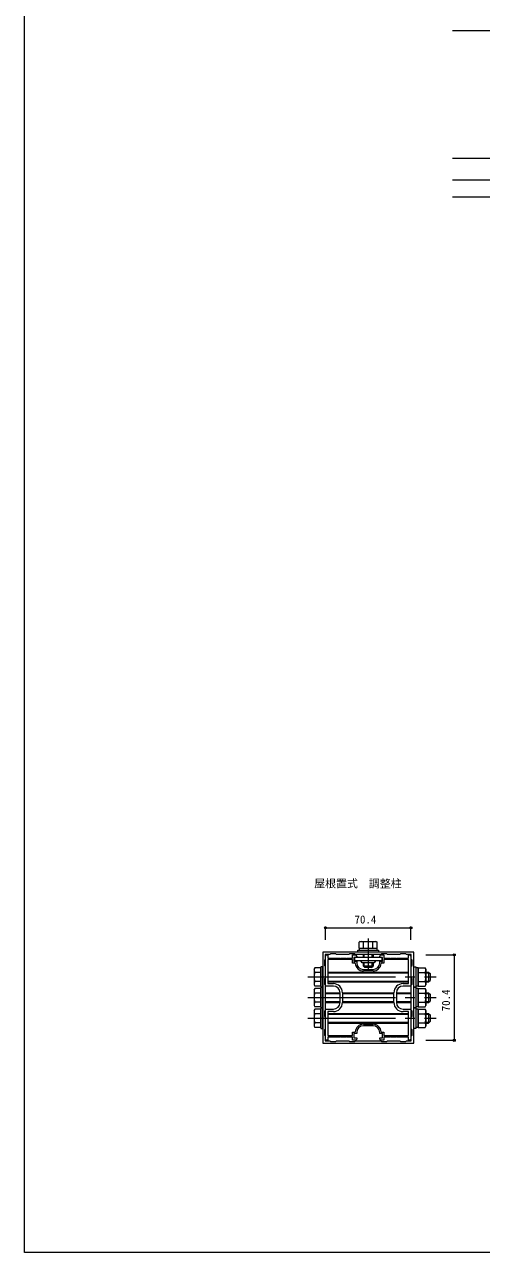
# Model space of a CAD drawing. Units: millimetres, scale not verified. Extents: x -990 to 990, y -1598 to 1604.
# Drawn here: x -990 to -614, y -1598 to -586 of the extents above; entities that cross this region are included whole.
import ezdxf
from ezdxf.enums import TextEntityAlignment as Align

# ---------------------------------------------------------------- set-up
doc = ezdxf.new("R2010")
doc.units = ezdxf.units.MM
doc.header["$LTSCALE"] = 8
doc.linetypes.add('CHAIN2', pattern=[12, 9, -1, 1, -1])
for name, color, linetype, lineweight in [('0-0_0', 7, 'Continuous', 9), ('0-3_YKK_11', 4, 'Continuous', 9), ('0-4_YKK_12', 7, 'Continuous', 9), ('0-5_YKK_13', 6, 'Continuous', 9), ('0-6_YKK_D', 3, 'Continuous', 9), ('0-8_YKK_A1', 7, 'Continuous', 9)]:
    doc.layers.add(name, color=color, linetype=linetype, lineweight=lineweight)
doc.layers.add('0-7_YSS_K', color=7, linetype='Continuous')
doc.styles.add('ＭＳ ゴシック', font='')
doc.styles.get('ＭＳ ゴシック').set_extended_font_data('MS Gothic')

msp = doc.modelspace()

# ---------------------------------------------------------------- linework, layer by layer
at = {"layer": '0-0_0'}
msp.add_lwpolyline([(990, -1597.8), (-990, -1597.8), (-990, 1522.2)], dxfattribs=at)
at = {"layer": '0-3_YKK_11'}
for p, q in [((-713.428, -1341.57), (-714.434, -1342.151)), ((-714.434, -1347.07), (-714.434, -1342.151)), ((-713.428, -1341.57), (-700.428, -1341.57)), ((-710.681, -1347.07), (-710.681, -1342.151)), ((-703.176, -1347.07), (-703.176, -1342.151)), ((-700.428, -1341.57), (-699.423, -1342.151)), ((-699.423, -1347.07), (-699.423, -1342.151)), ((-718.128, -1354.57), (-718.128, -1357.47)), ((-695.728, -1354.57), (-718.128, -1354.57)), ((-714.434, -1347.07), (-699.423, -1347.07)), ((-713.978, -1348.67), (-713.978, -1347.07)), ((-710.928, -1347.07), (-702.928, -1347.07)), ((-710.928, -1354.57), (-710.928, -1352.27)), ((-710.28, -1354.57), (-710.28, -1352.27)), ((-703.576, -1354.57), (-703.576, -1352.27)), ((-702.928, -1352.27), (-702.928, -1354.57)), ((-699.878, -1347.07), (-699.878, -1348.67)), ((-695.728, -1354.57), (-695.728, -1357.47)), ((-751.528, -1364.27), (-750.948, -1363.265)), ((-751.528, -1364.27), (-751.528, -1377.27)), ((-695.728, -1357.47), (-718.128, -1357.47)), ((-701.928, -1358.97), (-711.928, -1358.97)), ((-710.928, -1361.87), (-710.928, -1358.97)), ((-702.928, -1361.87), (-710.928, -1361.87)), ((-709.728, -1363.07), (-710.928, -1361.87)), ((-710.28, -1362.518), (-710.28, -1358.97)), ((-704.128, -1363.07), (-709.728, -1363.07)), ((-704.128, -1363.07), (-702.928, -1361.87)), ((-703.576, -1362.518), (-703.576, -1358.97)), ((-702.928, -1358.97), (-702.928, -1361.87)), ((-667.828, -1363.07), (-665.828, -1363.07)), ((-746.028, -1367.017), (-750.948, -1367.017)), ((-746.028, -1374.523), (-750.948, -1374.523)), ((-743.028, -1374.09), (-742.128, -1374.09)), ((-743.028, -1374.77), (-742.128, -1374.77)), ((-742.428, -1366.77), (-742.128, -1366.77)), ((-742.428, -1367.45), (-742.128, -1367.45)), ((-740.128, -1366.77), (-673.728, -1366.77)), ((-740.128, -1367.45), (-673.728, -1367.45)), ((-740.128, -1374.09), (-673.728, -1374.09)), ((-740.128, -1374.77), (-673.728, -1374.77)), ((-671.728, -1366.77), (-671.428, -1366.77)), ((-671.728, -1367.45), (-671.428, -1367.45)), ((-671.728, -1374.09), (-670.828, -1374.09)), ((-671.728, -1374.77), (-670.828, -1374.77)), ((-665.828, -1367.017), (-659.909, -1367.017)), ((-665.828, -1374.523), (-659.909, -1374.523)), ((-659.328, -1367.45), (-656.548, -1367.45)), ((-659.328, -1374.09), (-656.548, -1374.09)), ((-657.228, -1366.77), (-657.228, -1374.77)), ((-751.528, -1377.27), (-750.948, -1378.276)), ((-751.528, -1381.27), (-750.948, -1380.265)), ((-751.528, -1381.27), (-751.528, -1394.27)), ((-746.028, -1378.276), (-750.948, -1378.276)), ((-746.028, -1384.017), (-750.948, -1384.017)), ((-742.428, -1383.77), (-730.128, -1383.77)), ((-742.428, -1384.45), (-730.128, -1384.45)), ((-728.128, -1383.77), (-685.728, -1383.77)), ((-728.128, -1384.45), (-685.728, -1384.45)), ((-683.728, -1383.77), (-671.428, -1383.77)), ((-683.728, -1384.45), (-671.428, -1384.45)), ((-667.828, -1380.07), (-665.828, -1380.07)), ((-665.828, -1384.017), (-659.909, -1384.017)), ((-659.328, -1384.45), (-656.548, -1384.45)), ((-657.228, -1383.77), (-657.228, -1391.77)), ((-751.528, -1394.27), (-750.948, -1395.276)), ((-746.028, -1391.523), (-750.948, -1391.523)), ((-746.028, -1395.276), (-750.948, -1395.276)), ((-742.428, -1391.09), (-730.128, -1391.09)), ((-742.428, -1391.77), (-730.128, -1391.77)), ((-728.128, -1391.09), (-685.728, -1391.09)), ((-728.128, -1391.77), (-685.728, -1391.77)), ((-683.728, -1391.09), (-671.428, -1391.09)), ((-683.728, -1391.77), (-671.428, -1391.77)), ((-665.828, -1391.523), (-659.909, -1391.523)), ((-659.328, -1391.09), (-656.548, -1391.09)), ((-751.528, -1398.27), (-750.948, -1397.265)), ((-751.528, -1398.27), (-751.528, -1411.27)), ((-746.028, -1401.017), (-750.948, -1401.017)), ((-743.028, -1400.77), (-742.128, -1400.77)), ((-743.028, -1401.45), (-742.128, -1401.45)), ((-740.128, -1400.77), (-673.728, -1400.77)), ((-740.128, -1401.45), (-673.728, -1401.45)), ((-671.728, -1400.77), (-670.828, -1400.77)), ((-671.728, -1401.45), (-670.828, -1401.45)), ((-667.828, -1397.07), (-665.828, -1397.07)), ((-665.828, -1401.017), (-659.909, -1401.017)), ((-659.328, -1401.45), (-656.548, -1401.45)), ((-657.228, -1400.77), (-657.228, -1408.77)), ((-751.528, -1411.27), (-750.948, -1412.276)), ((-746.028, -1408.523), (-750.948, -1408.523)), ((-746.028, -1412.276), (-750.948, -1412.276)), ((-742.428, -1408.09), (-742.128, -1408.09)), ((-742.428, -1408.77), (-742.128, -1408.77)), ((-740.128, -1408.09), (-673.728, -1408.09)), ((-740.128, -1408.77), (-673.728, -1408.77)), ((-671.728, -1408.09), (-671.428, -1408.09)), ((-671.728, -1408.77), (-671.428, -1408.77)), ((-665.828, -1408.523), (-659.909, -1408.523)), ((-659.328, -1408.09), (-656.548, -1408.09))]:
    msp.add_line(p, q, dxfattribs=at)
at = {"layer": '0-3_YKK_11', "linetype": 'CHAIN2'}
for p, q in [((-706.928, -1339.07), (-706.928, -1365.57)), ((-706.928, -1350.455), (-706.928, -1362.525)), ((-756.528, -1370.77), (-651.028, -1370.77)), ((-756.528, -1387.77), (-651.028, -1387.77)), ((-756.528, -1404.77), (-651.028, -1404.77))]:
    msp.add_line(p, q, dxfattribs=at)
at = {"layer": '0-3_YKK_11'}
for points in [[(-698.428, -1350.27), (-715.428, -1350.27), (-715.428, -1348.67), (-698.428, -1348.67)], [(-744.428, -1362.27), (-746.028, -1362.27), (-746.028, -1379.27), (-744.428, -1379.27)], [(-667.828, -1362.27), (-667.828, -1379.27), (-669.428, -1379.27), (-669.428, -1362.27)], [(-744.428, -1379.27), (-746.028, -1379.27), (-746.028, -1396.27), (-744.428, -1396.27)], [(-667.828, -1379.27), (-667.828, -1396.27), (-669.428, -1396.27), (-669.428, -1379.27)], [(-744.428, -1396.27), (-746.028, -1396.27), (-746.028, -1413.27), (-744.428, -1413.27)], [(-667.828, -1396.27), (-667.828, -1413.27), (-669.428, -1413.27), (-669.428, -1396.27)]]:
    msp.add_lwpolyline(points, close=True, dxfattribs=at)
for points in [[(-746.028, -1378.276), (-746.028, -1363.265), (-750.948, -1363.265)], [(-700.928, -1357.47), (-701.928, -1358.97), (-711.928, -1358.97), (-712.928, -1357.47)], [(-665.828, -1363.07), (-665.828, -1378.47), (-667.828, -1378.47)], [(-665.828, -1378.276), (-665.828, -1363.265), (-659.909, -1363.265), (-659.328, -1364.27), (-659.328, -1377.27)], [(-659.328, -1366.77), (-657.228, -1366.77), (-656.028, -1367.97), (-656.028, -1373.57)], [(-659.328, -1374.77), (-657.228, -1374.77), (-656.028, -1373.57)], [(-746.028, -1395.276), (-746.028, -1380.265), (-750.948, -1380.265)], [(-665.828, -1380.07), (-665.828, -1395.47), (-667.828, -1395.47)], [(-665.828, -1378.276), (-659.909, -1378.276), (-659.328, -1377.27)], [(-665.828, -1395.276), (-665.828, -1380.265), (-659.909, -1380.265), (-659.328, -1381.27), (-659.328, -1394.27)], [(-659.328, -1383.77), (-657.228, -1383.77), (-656.028, -1384.97), (-656.028, -1390.57)], [(-665.828, -1395.276), (-659.909, -1395.276), (-659.328, -1394.27)], [(-659.328, -1391.77), (-657.228, -1391.77), (-656.028, -1390.57)], [(-746.028, -1412.276), (-746.028, -1397.265), (-750.948, -1397.265)], [(-665.828, -1397.07), (-665.828, -1412.47), (-667.828, -1412.47)], [(-665.828, -1412.276), (-665.828, -1397.265), (-659.909, -1397.265), (-659.328, -1398.27), (-659.328, -1411.27)], [(-659.328, -1400.77), (-657.228, -1400.77), (-656.028, -1401.97), (-656.028, -1407.57)], [(-665.828, -1412.276), (-659.909, -1412.276), (-659.328, -1411.27)], [(-659.328, -1408.77), (-657.228, -1408.77), (-656.028, -1407.57)]]:
    msp.add_lwpolyline(points, dxfattribs=at)
for centre, radius, start, end in [((-712.558, -1344.893), 3.323, 55.61575, 124.38425), ((-706.928, -1353.99), 12.419, 72.41205, 107.58795), ((-701.299, -1344.893), 3.323, 55.61575, 124.38425), ((-748.206, -1365.141), 3.323, 145.61575, 214.38425), ((-662.651, -1365.141), 3.323, 325.61575, 34.38425), ((-748.206, -1376.399), 3.323, 145.61575, 214.38425), ((-739.109, -1370.77), 12.419, 162.41205, 197.58795), ((-671.748, -1370.77), 12.419, 342.41205, 17.58795), ((-662.651, -1376.399), 3.323, 325.61575, 34.38425), ((-748.206, -1382.141), 3.323, 145.61575, 214.38425), ((-739.109, -1387.77), 12.419, 162.41205, 197.58795), ((-662.651, -1382.141), 3.323, 325.61575, 34.38425), ((-671.748, -1387.77), 12.419, 342.41205, 17.58795), ((-748.206, -1393.399), 3.323, 145.61575, 214.38425), ((-662.651, -1393.399), 3.323, 325.61575, 34.38425), ((-748.206, -1399.141), 3.323, 145.61575, 214.38425), ((-739.109, -1404.77), 12.419, 162.41205, 197.58795), ((-662.651, -1399.141), 3.323, 325.61575, 34.38425), ((-671.748, -1404.77), 12.419, 342.41205, 17.58795), ((-748.206, -1410.399), 3.323, 145.61575, 214.38425), ((-662.651, -1410.399), 3.323, 325.61575, 34.38425)]:
    msp.add_arc(centre, radius, start, end, dxfattribs=at)
at = {"layer": '0-4_YKK_12'}
for p, q in [((-710.928, -1364.57), (-702.928, -1364.57)), ((-702.928, -1365.77), (-710.928, -1365.77)), ((-673.728, -1356.47), (-693.928, -1356.47)), ((-730.128, -1391.77), (-730.128, -1383.77)), ((-728.128, -1383.77), (-728.128, -1391.77)), ((-685.728, -1391.77), (-685.728, -1383.77)), ((-683.728, -1383.77), (-683.728, -1391.77)), ((-710.928, -1409.77), (-702.928, -1409.77)), ((-702.928, -1410.97), (-710.928, -1410.97))]:
    msp.add_line(p, q, dxfattribs=at)
for points in [[(-735.628, -1378.27), (-742.128, -1378.27), (-742.128, -1353.57)], [(-741.128, -1352.57), (-740.128, -1352.57), (-740.128, -1355.27), (-730.448, -1355.27), (-730.188, -1355.42), (-729.669, -1355.42), (-729.409, -1355.27), (-725.448, -1355.27), (-725.188, -1355.42), (-724.669, -1355.42), (-724.409, -1355.27), (-719.928, -1355.27), (-719.928, -1352.57), (-717.428, -1352.57)], [(-716.428, -1353.57), (-716.428, -1354.57), (-718.728, -1354.57), (-718.728, -1358.07), (-716.428, -1358.07), (-716.428, -1359.07)], [(-697.428, -1359.07), (-697.428, -1358.07), (-695.128, -1358.07), (-695.128, -1354.57), (-697.428, -1354.57), (-697.428, -1353.57)], [(-696.428, -1352.57), (-693.928, -1352.57), (-693.928, -1355.27), (-689.448, -1355.27), (-689.188, -1355.42), (-688.669, -1355.42), (-688.409, -1355.27), (-684.448, -1355.27), (-684.188, -1355.42), (-683.669, -1355.42), (-683.409, -1355.27), (-673.728, -1355.27), (-673.728, -1352.57), (-672.728, -1352.57)], [(-671.728, -1353.57), (-671.728, -1378.27), (-678.228, -1378.27)], [(-717.611, -1359.549), (-717.911, -1359.27), (-719.928, -1359.27), (-719.928, -1356.47), (-740.128, -1356.47), (-740.128, -1376.27), (-735.628, -1376.27)], [(-673.728, -1356.47), (-693.928, -1356.47), (-693.928, -1359.27), (-695.946, -1359.27), (-696.246, -1359.549)], [(-678.228, -1376.27), (-673.728, -1376.27), (-673.728, -1356.47)], [(-742.128, -1421.97), (-742.128, -1397.27), (-735.628, -1397.27)], [(-735.628, -1399.27), (-740.128, -1399.27), (-740.128, -1419.07), (-719.928, -1419.07), (-719.928, -1416.27), (-717.911, -1416.27), (-717.611, -1415.992)], [(-696.246, -1415.992), (-695.946, -1416.27), (-693.928, -1416.27), (-693.928, -1419.07), (-673.728, -1419.07), (-673.728, -1399.27), (-678.228, -1399.27)], [(-678.228, -1397.27), (-671.728, -1397.27), (-671.728, -1421.97)], [(-716.428, -1416.47), (-716.428, -1417.47), (-718.728, -1417.47), (-718.728, -1420.97), (-716.428, -1420.97), (-716.428, -1421.97)], [(-697.428, -1421.97), (-697.428, -1420.97), (-695.128, -1420.97), (-695.128, -1417.47), (-697.428, -1417.47), (-697.428, -1416.47)], [(-717.428, -1422.97), (-719.928, -1422.97), (-719.928, -1420.27), (-724.409, -1420.27), (-724.669, -1420.12), (-725.188, -1420.12), (-725.448, -1420.27), (-729.409, -1420.27), (-729.669, -1420.12), (-730.188, -1420.12), (-730.448, -1420.27), (-740.128, -1420.27), (-740.128, -1422.97), (-741.128, -1422.97)], [(-672.728, -1422.97), (-673.728, -1422.97), (-673.728, -1420.27), (-683.409, -1420.27), (-683.669, -1420.12), (-684.188, -1420.12), (-684.448, -1420.27), (-688.409, -1420.27), (-688.669, -1420.12), (-689.188, -1420.12), (-689.448, -1420.27), (-693.928, -1420.27), (-693.928, -1422.97), (-696.428, -1422.97)]]:
    msp.add_lwpolyline(points, dxfattribs=at)
for centre, radius, start, end in [((-741.128, -1353.57), 1, 90.00001, 179.99999), ((-717.428, -1353.57), 1, 0.00001, 89.99999), ((-696.428, -1353.57), 1, 90.00001, 179.99999), ((-672.728, -1353.57), 1, 0.00001, 89.99999), ((-710.928, -1359.07), 6.7, 184.09604, 270), ((-710.928, -1359.07), 5.5, 180.00001, 269.99999), ((-702.928, -1359.07), 5.5, 270.00001, 359.99999), ((-702.928, -1359.07), 6.7, 270, 355.90396), ((-735.628, -1383.77), 7.5, 0.00001, 89.99999), ((-678.228, -1383.77), 7.5, 90.00001, 179.99999), ((-735.628, -1383.77), 5.5, 0.00001, 89.99999), ((-678.228, -1383.77), 5.5, 90.00001, 179.99999), ((-735.628, -1391.77), 5.5, 270.00001, 359.99999), ((-735.628, -1391.77), 7.5, 270.00001, 359.99999), ((-678.228, -1391.77), 7.5, 180.00001, 269.99999), ((-678.228, -1391.77), 5.5, 180.00001, 269.99999), ((-710.928, -1416.47), 6.7, 90, 175.90396), ((-710.928, -1416.47), 5.5, 90.00001, 179.99999), ((-702.928, -1416.47), 6.7, 4.09604, 90), ((-702.928, -1416.47), 5.5, 0.00001, 89.99999), ((-741.128, -1421.97), 1, 180.00001, 269.99999), ((-717.428, -1421.97), 1, 270.00001, 359.99999), ((-696.428, -1421.97), 1, 180.00001, 269.99999), ((-672.728, -1421.97), 1, 270.00001, 359.99999)]:
    msp.add_arc(centre, radius, start, end, dxfattribs=at)
at = {"layer": '0-5_YKK_13'}
for p, q in [((-742.128, -1340.27), (-742.128, -1329.27)), ((-742.128, -1330.27), (-671.728, -1330.27)), ((-671.728, -1340.27), (-671.728, -1329.27)), ((-659.428, -1352.57), (-635.028, -1352.57)), ((-636.028, -1352.57), (-636.028, -1422.97)), ((-659.428, -1422.97), (-635.028, -1422.97))]:
    msp.add_line(p, q, dxfattribs=at)
for centre in [(-742.128, -1330.27), (-671.728, -1330.27), (-636.028, -1352.57), (-636.028, -1422.97)]:
    msp.add_circle(centre, 0.85, dxfattribs=at)
at = {"layer": '0-6_YKK_D'}
for p, q in [((-637.5, -590.77), (637.5, -590.77)), ((-637.5, -695.77), (637.5, -695.77)), ((-637.5, -713.77), (637.5, -713.77)), ((-637.5, -727.77), (637.5, -727.77))]:
    msp.add_line(p, q, dxfattribs=at)
at = {"layer": '0-8_YKK_A1'}
msp.add_line((-696.428, -1352.27), (-717.428, -1352.27), dxfattribs=at)
msp.add_lwpolyline([(-669.428, -1350.27), (-744.428, -1350.27), (-744.428, -1425.27), (-669.428, -1425.27)], close=True, dxfattribs=at)
for points in [[(-696.428, -1352.27), (-717.428, -1352.27), (-718.028, -1351.67), (-722.328, -1351.67), (-722.928, -1352.27), (-732.928, -1352.27), (-733.528, -1351.67), (-737.828, -1351.67), (-738.428, -1352.27), (-742.428, -1352.27), (-742.428, -1356.27), (-743.028, -1356.87), (-743.028, -1361.17), (-742.428, -1361.77), (-742.428, -1371.77), (-743.028, -1372.37), (-743.028, -1376.67), (-742.428, -1377.27), (-742.428, -1398.27), (-743.028, -1398.87), (-743.028, -1403.17), (-742.428, -1403.77), (-742.428, -1413.77), (-743.028, -1414.37), (-743.028, -1418.67), (-742.428, -1419.27), (-742.428, -1423.27), (-738.428, -1423.27), (-737.828, -1423.87), (-733.529, -1423.87), (-732.929, -1423.27), (-722.928, -1423.27), (-722.328, -1423.87), (-718.028, -1423.87), (-717.428, -1423.27), (-696.428, -1423.27), (-695.828, -1423.87), (-691.528, -1423.87), (-690.928, -1423.27), (-680.928, -1423.27)], [(-680.928, -1423.27), (-680.328, -1423.87), (-676.028, -1423.87), (-675.428, -1423.27), (-671.428, -1423.27), (-671.428, -1419.27), (-670.828, -1418.67), (-670.828, -1414.37), (-671.428, -1413.77), (-671.428, -1403.77), (-670.828, -1403.17), (-670.828, -1398.87), (-671.428, -1398.27), (-671.428, -1377.27), (-670.828, -1376.67), (-670.828, -1372.37), (-671.428, -1371.77), (-671.428, -1361.77), (-670.828, -1361.17), (-670.828, -1356.87), (-671.428, -1356.27), (-671.428, -1352.27), (-675.428, -1352.27), (-676.028, -1351.67), (-680.328, -1351.67), (-680.928, -1352.27), (-690.928, -1352.27), (-691.528, -1351.67), (-695.828, -1351.67), (-696.428, -1352.27)]]:
    msp.add_lwpolyline(points, dxfattribs=at)

# ---------------------------------------------------------------- texts
at = {"layer": '0-5_YKK_13', "style": 'ＭＳ ゴシック'}
msp.add_text('70.4', height=6.598, dxfattribs=at).set_placement((-718.208, -1328.67), align=Align.BOTTOM_LEFT)
msp.add_text('70.4', height=6.598, rotation=90, dxfattribs=at).set_placement((-637.628, -1399.05), align=Align.BOTTOM_LEFT)
at = {"layer": '0-7_YSS_K', "style": 'ＭＳ ゴシック'}
msp.add_text('屋根置式\u3000調整柱', height=6.598, dxfattribs=at).set_placement((-751.437, -1299.046), align=Align.BOTTOM_LEFT)

doc.saveas('drawing.dxf')
